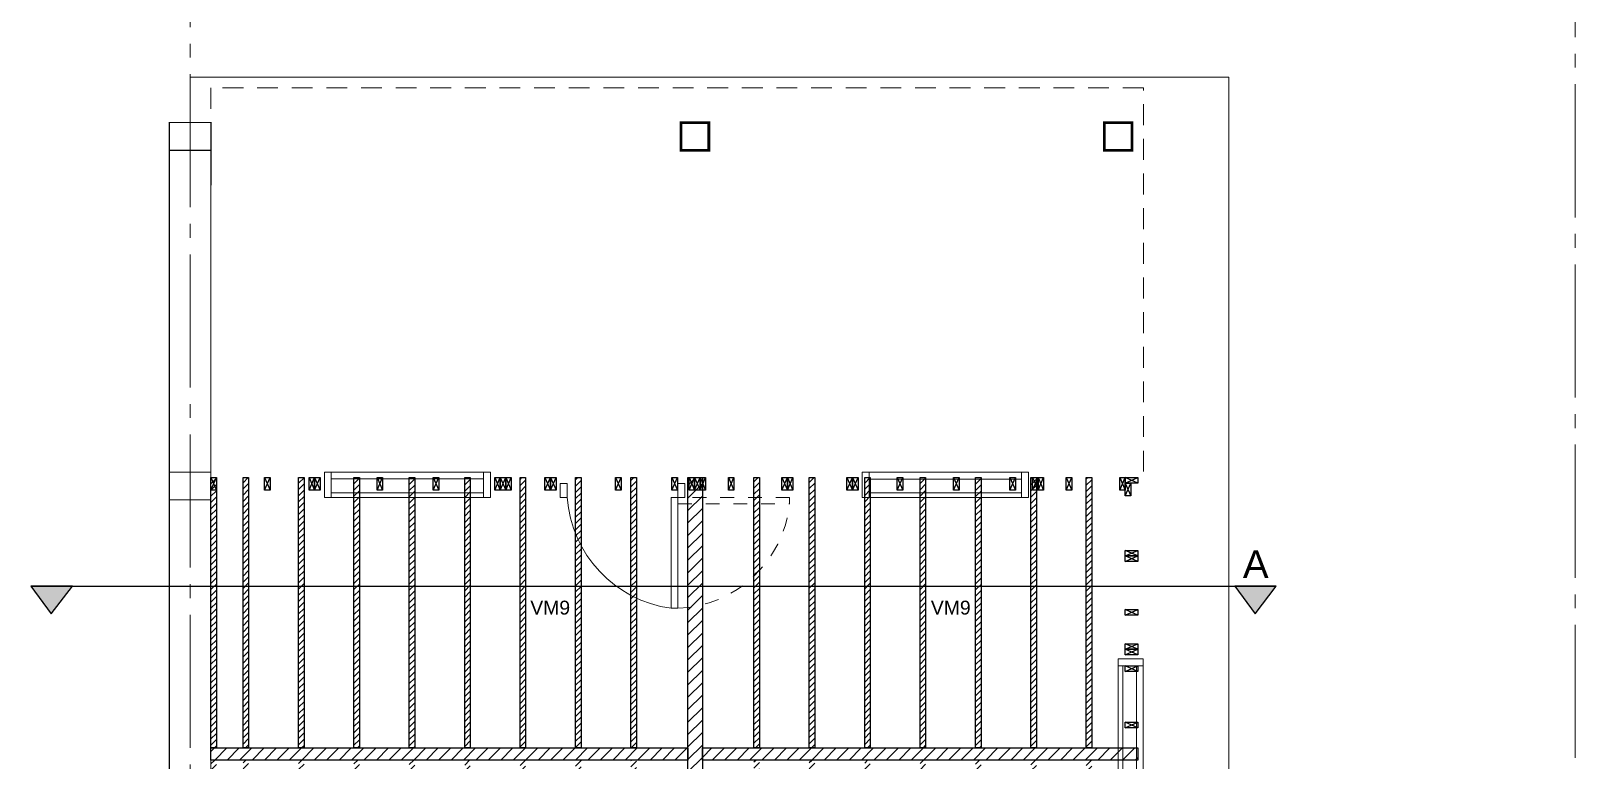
# Model space of a CAD drawing. Header units: millimetres. Extents: x 2924 to 6397, y 1555 to 1704.
# Drawn here: x 6385.49 to 6396.64, y 1626.28 to 1631.54 of the extents above; entities that cross this region are included whole.
import ezdxf

# ---------------------------------------------------------------- set-up
doc = ezdxf.new("R2010")
doc.units = ezdxf.units.MM
for name, pattern in [('ACAD_ISO04W100', [30, 24, -3, 0, -3]), ('CONTINUA', [200, 100, 100]), ('DASHED', [0.75, 0.5, -0.25])]:
    doc.linetypes.add(name, pattern=pattern)
for name, color, linetype in [('EJES', 8, 'Continuous'), ('P0- COLUMNAS HºAº', 7, 'Continuous'), ('P0-CARPINTERIAS', 7, 'Continuous'), ('P0-MAMPOSTERIA LADRILLO', 7, 'Continuous'), ('P0-MUROS', 7, 'Continuous'), ('P0-PANEL', 7, 'Continuous'), ('P0-PROYECCION', 7, 'Continuous'), ('P0-SOLADOS', 7, 'Continuous'), ('PT-MUROS', 7, 'Continuous')]:
    doc.layers.add(name, color=color, linetype=linetype)
doc.styles.get("Standard").update_dxf_attribs({"font": 'arial.ttf'})
pattern_1 = [(45, (3303.21888, 1e-05), (-0.0449012806, 0.0449012806), [])]

# ---------------------------------------------------------------- blocks, each defined once
blk = doc.blocks.new('A$Cebfddf67')
at = {"color": 0}
for points in [[(0, 2.4), (0, 2.44), (0.09, 2.44), (0.09, 2.4), (0, 2.4), (0.09, 2.44), (0.09, 2.4), (0, 2.44)], [(0, 2.013), (0, 2.053), (0.09, 2.053), (0.09, 2.013), (0, 2.013), (0.09, 2.053), (0.09, 2.013), (0, 2.053)], [(0, 1.767), (0, 1.807), (0.09, 1.807), (0.09, 1.767), (0, 1.767), (0.09, 1.807), (0.09, 1.767), (0, 1.807)], [(0, 1.727), (0, 1.767), (0.09, 1.767), (0.09, 1.727), (0, 1.727), (0.09, 1.767), (0.09, 1.727), (0, 1.767)], [(0, 0.427), (0, 0.467), (0.09, 0.467), (0.09, 0.427), (0, 0.427), (0.09, 0.467), (0.09, 0.427), (0, 0.467)], [(0, 0.387), (0, 0.427), (0.09, 0.427), (0.09, 0.387), (0, 0.387), (0.09, 0.427), (0.09, 0.387), (0, 0.427)], [(0, 0), (0, 0.04), (0.09, 0.04), (0.09, 0), (0, 0), (0.09, 0.04), (0.09, 0), (0, 0.04)]]:
    blk.add_lwpolyline(points, dxfattribs=at)
at = {"color": 0, "const_width": 0.0003}
blk.add_lwpolyline([(0.09, 0), (0, 0), (0, 2.44), (0.09, 2.44)], close=True, dxfattribs=at)
at = {"color": 8}
for points in [[(0, 1.607), (0, 1.647), (0.09, 1.647), (0.09, 1.607), (0, 1.607), (0.09, 1.647), (0.09, 1.607), (0, 1.647)], [(0, 1.2), (0, 1.24), (0.09, 1.24), (0.09, 1.2), (0, 1.2), (0.09, 1.24), (0.09, 1.2), (0, 1.24)], [(0, 0.793), (0, 0.833), (0.09, 0.833), (0.09, 0.793), (0, 0.793), (0.09, 0.833), (0.09, 0.793), (0, 0.833)]]:
    blk.add_lwpolyline(points, dxfattribs=at)
blk = doc.blocks.new('A$C12c60659')
at = {"color": 0}
for points in [[(0, 0.523), (0, 0.563), (0.09, 0.563), (0.09, 0.523), (0, 0.523), (0.09, 0.563), (0.09, 0.523), (0, 0.563)], [(0, 0.523), (0.04, 0.523), (0.04, 0.433), (0, 0.433), (0, 0.523), (0.04, 0.433), (0, 0.433), (0.04, 0.523)], [(0, -0.002), (0, 0.038), (0.09, 0.038), (0.09, -0.002), (0, -0.002), (0.09, 0.038), (0.09, -0.002), (0, 0.038)]]:
    blk.add_lwpolyline(points, dxfattribs=at)
at = {"color": 0, "const_width": 0.0003}
blk.add_lwpolyline([(0.09, -0.002), (0, -0.002), (0, 0.563), (0.09, 0.563)], close=True, dxfattribs=at)
blk = doc.blocks.new('A$C57d97152')
at = {"color": 0}
for points in [[(0, 0.09), (0.04, 0.09), (0.04, 0), (0, 0), (0, 0.09), (0.04, 0), (0, 0), (0.04, 0.09)], [(0.387, 0.09), (0.427, 0.09), (0.427, 0), (0.387, 0), (0.387, 0.09), (0.427, 0), (0.387, 0), (0.427, 0.09)], [(0.709, 0.09), (0.749, 0.09), (0.749, 0), (0.709, 0), (0.709, 0.09), (0.749, 0), (0.709, 0), (0.749, 0.09)], [(0.749, 0.09), (0.789, 0.09), (0.789, 0), (0.749, 0), (0.749, 0.09), (0.789, 0), (0.749, 0), (0.789, 0.09)], [(2.049, 0.09), (2.089, 0.09), (2.089, 0), (2.049, 0), (2.049, 0.09), (2.089, 0), (2.049, 0), (2.089, 0.09)], [(2.089, 0.09), (2.129, 0.09), (2.129, 0), (2.089, 0), (2.089, 0.09), (2.129, 0), (2.089, 0), (2.129, 0.09)]]:
    blk.add_lwpolyline(points, dxfattribs=at)
at = {"color": 0, "const_width": 0.0003}
blk.add_lwpolyline([(2.129, 0.09), (0, 0.09), (0, 0), (2.129, 0)], close=True, dxfattribs=at)
at = {"color": 8}
for points in [[(1.2, 0.09), (1.24, 0.09), (1.24, 0), (1.2, 0), (1.2, 0.09), (1.24, 0), (1.2, 0), (1.24, 0.09)], [(1.606, 0.09), (1.646, 0.09), (1.646, 0), (1.606, 0), (1.606, 0.09), (1.646, 0), (1.606, 0), (1.646, 0.09)]]:
    blk.add_lwpolyline(points, dxfattribs=at)
blk = doc.blocks.new('A$Ce5a903bd')
at = {"color": 0}
for points in [[(0, 0.09), (0.04, 0.09), (0.04, 0), (0, 0), (0, 0.09), (0.04, 0), (0, 0), (0.04, 0.09)], [(0.43, 0.09), (0.47, 0.09), (0.47, 0), (0.43, 0), (0.43, 0.09), (0.47, 0), (0.43, 0), (0.47, 0.09)], [(0.47, 0.09), (0.51, 0.09), (0.51, 0), (0.47, 0), (0.47, 0.09), (0.51, 0), (0.47, 0), (0.51, 0.09)], [(1.77, 0.09), (1.81, 0.09), (1.81, 0), (1.77, 0), (1.77, 0.09), (1.81, 0), (1.77, 0), (1.81, 0.09)], [(1.81, 0.09), (1.85, 0.09), (1.85, 0), (1.81, 0), (1.81, 0.09), (1.85, 0), (1.81, 0), (1.85, 0.09)], [(2.013, 0.09), (2.053, 0.09), (2.053, 0), (2.013, 0), (2.013, 0.09), (2.053, 0), (2.013, 0), (2.053, 0.09)], [(2.4, 0.09), (2.44, 0.09), (2.44, 0), (2.4, 0), (2.4, 0.09), (2.44, 0), (2.4, 0), (2.44, 0.09)]]:
    blk.add_lwpolyline(points, dxfattribs=at)
at = {"color": 0, "const_width": 0.0003}
blk.add_lwpolyline([(2.44, 0.09), (0, 0.09), (0, 0), (2.44, 0)], close=True, dxfattribs=at)
at = {"color": 8}
for points in [[(0.793, 0.09), (0.833, 0.09), (0.833, 0), (0.793, 0), (0.793, 0.09), (0.833, 0), (0.793, 0), (0.833, 0.09)], [(1.2, 0.09), (1.24, 0.09), (1.24, 0), (1.2, 0), (1.2, 0.09), (1.24, 0), (1.2, 0), (1.24, 0.09)], [(1.607, 0.09), (1.647, 0.09), (1.647, 0), (1.607, 0), (1.607, 0.09), (1.647, 0), (1.607, 0), (1.647, 0.09)]]:
    blk.add_lwpolyline(points, dxfattribs=at)
blk = doc.blocks.new('A$Ca9f19df0')
at = {"color": 0}
for points in [[(0, 0.09), (0.04, 0.09), (0.04, 0), (0, 0), (0, 0.09), (0.04, 0), (0, 0), (0.04, 0.09)], [(0.283, 0.09), (0.323, 0.09), (0.323, 0), (0.283, 0), (0.283, 0.09), (0.323, 0), (0.283, 0), (0.323, 0.09)], [(0.323, 0.09), (0.363, 0.09), (0.363, 0), (0.323, 0), (0.323, 0.09), (0.363, 0), (0.323, 0), (0.363, 0.09)], [(1.323, 0.09), (1.363, 0.09), (1.363, 0), (1.323, 0), (1.323, 0.09), (1.363, 0), (1.323, 0), (1.363, 0.09)], [(1.363, 0.09), (1.403, 0.09), (1.403, 0), (1.363, 0), (1.363, 0.09), (1.403, 0), (1.363, 0), (1.403, 0.09)], [(1.403, 0.09), (1.443, 0.09), (1.443, 0), (1.403, 0), (1.403, 0.09), (1.443, 0), (1.403, 0), (1.443, 0.09)], [(1.607, 0.09), (1.647, 0.09), (1.647, 0), (1.607, 0), (1.607, 0.09), (1.647, 0), (1.607, 0), (1.647, 0.09)], [(1.993, 0.09), (2.033, 0.09), (2.033, 0), (1.993, 0), (1.993, 0.09), (2.033, 0), (1.993, 0), (2.033, 0.09)]]:
    blk.add_lwpolyline(points, dxfattribs=at)
at = {"color": 0, "const_width": 0.0003}
blk.add_lwpolyline([(2.033, 0.09), (0, 0.09), (0, 0), (2.033, 0)], close=True, dxfattribs=at)
at = {"color": 8}
for points in [[(0.793, 0.09), (0.833, 0.09), (0.833, 0), (0.793, 0), (0.793, 0.09), (0.833, 0), (0.793, 0), (0.833, 0.09)], [(1.2, 0.09), (1.24, 0.09), (1.24, 0), (1.2, 0), (1.2, 0.09), (1.24, 0), (1.2, 0), (1.24, 0.09)]]:
    blk.add_lwpolyline(points, dxfattribs=at)

msp = doc.modelspace()

# ---------------------------------------------------------------- hatches: boundary and pattern name
at = {"layer": 'PT-MUROS'}
h = msp.add_hatch(dxfattribs=at)
h.set_pattern_fill('ANSI31', color=4, scale=0.01)
h.set_pattern_definition([(45, (3303.21888, 0), (-0.0224506403, 0.0224506403), [])])
h.paths.add_polyline_path([(6393.1114, 1628.3211), (6393.1514, 1628.3211), (6393.1514, 1626.3714), (6393.1114, 1626.3714)])
h.paths.add_polyline_path([(6392.7114, 1628.3211), (6392.7514, 1628.3211), (6392.7514, 1626.3714), (6392.7114, 1626.3714)])
h.paths.add_polyline_path([(6392.3114, 1628.3211), (6392.3514, 1628.3211), (6392.3514, 1626.3714), (6392.3114, 1626.3714)])
h.paths.add_polyline_path([(6391.9114, 1628.3211), (6391.9514, 1628.3211), (6391.9514, 1626.3714), (6391.9114, 1626.3714)])
h.paths.add_polyline_path([(6391.5114, 1628.3211), (6391.5514, 1628.3211), (6391.5514, 1626.3714), (6391.5114, 1626.3714)])
h.paths.add_polyline_path([(6391.1114, 1628.3211), (6391.1514, 1628.3211), (6391.1514, 1626.3714), (6391.1114, 1626.3714)])
h.paths.add_polyline_path([(6390.7114, 1628.3211), (6390.7514, 1628.3211), (6390.7514, 1626.3714), (6390.7114, 1626.3714)])
h.paths.add_polyline_path([(6388.6234, 1628.3211), (6388.6634, 1628.3211), (6388.6634, 1626.3714), (6388.6234, 1626.3714)])
h.paths.add_polyline_path([(6389.0234, 1628.3211), (6389.0634, 1628.3211), (6389.0634, 1626.3714), (6389.0234, 1626.3714)])
h.paths.add_polyline_path([(6389.4234, 1628.3211), (6389.4634, 1628.3211), (6389.4634, 1626.3714), (6389.4234, 1626.3714)])
h.paths.add_polyline_path([(6389.8234, 1628.3211), (6389.8634, 1628.3211), (6389.8634, 1626.3714), (6389.8234, 1626.3714)])
h.paths.add_polyline_path([(6387.0234, 1628.3211), (6387.0634, 1628.3211), (6387.0634, 1626.3714), (6387.0234, 1626.3714)])
h.paths.add_polyline_path([(6387.4234, 1628.3211), (6387.4634, 1628.3211), (6387.4634, 1626.3714), (6387.4234, 1626.3714)])
h.paths.add_polyline_path([(6387.8234, 1628.3211), (6387.8634, 1628.3211), (6387.8634, 1626.3714), (6387.8234, 1626.3714)])
h.paths.add_polyline_path([(6388.2234, 1628.3211), (6388.2634, 1628.3211), (6388.2634, 1626.3714), (6388.2234, 1626.3714)])
h.paths.add_polyline_path([(6386.791, 1628.3211), (6386.831, 1628.3211), (6386.831, 1626.3714), (6386.791, 1626.3714)])
h.paths.add_polyline_path([(6387.4234, 1626.2834), (6387.4634, 1626.2834), (6387.4634, 1624.4576), (6387.4234, 1624.4576)])
h.paths.add_polyline_path([(6387.8234, 1626.2834), (6387.8634, 1626.2834), (6387.8634, 1624.4576), (6387.8234, 1624.4576)])
h.paths.add_polyline_path([(6388.2234, 1626.2834), (6388.2634, 1626.2834), (6388.2634, 1624.4576), (6388.2234, 1624.4576)])
h.paths.add_polyline_path([(6388.6234, 1626.2834), (6388.6634, 1626.2834), (6388.6634, 1624.4576), (6388.6234, 1624.4576)])
h.paths.add_polyline_path([(6389.0234, 1626.2834), (6389.0634, 1626.2834), (6389.0634, 1624.4576), (6389.0234, 1624.4576)])
h.paths.add_polyline_path([(6389.4234, 1626.2834), (6389.4634, 1626.2834), (6389.4634, 1624.4576), (6389.4234, 1624.4576)])
h.paths.add_polyline_path([(6389.8234, 1626.2834), (6389.8634, 1626.2834), (6389.8634, 1624.4576), (6389.8234, 1624.4576)])
h.paths.add_polyline_path([(6386.791, 1626.2834), (6386.831, 1626.2834), (6386.831, 1624.4576), (6386.791, 1624.4576)])
h.paths.add_polyline_path([(6387.0234, 1626.2834), (6387.0634, 1626.2834), (6387.0634, 1624.4576), (6387.0234, 1624.4576)])
h.paths.add_polyline_path([(6388.6234, 1624.3696), (6388.6634, 1624.3696), (6388.6634, 1622.3839), (6388.6234, 1622.3839)])
h.paths.add_polyline_path([(6389.0234, 1624.3696), (6389.0634, 1624.3696), (6389.0634, 1622.3839), (6389.0234, 1622.3839)])
h.paths.add_polyline_path([(6389.4234, 1624.3696), (6389.4634, 1624.3696), (6389.4634, 1622.3839), (6389.4234, 1622.3839)])
h.paths.add_polyline_path([(6389.8234, 1624.3696), (6389.8634, 1624.3696), (6389.8634, 1622.3839), (6389.8234, 1622.3839)])
h.paths.add_polyline_path([(6387.8234, 1624.3696), (6387.8634, 1624.3696), (6387.8634, 1622.1761), (6387.8234, 1622.1761)])
h.paths.add_polyline_path([(6388.2234, 1624.3696), (6388.2634, 1624.3696), (6388.2634, 1622.1761), (6388.2234, 1622.1761)])
h.paths.add_polyline_path([(6386.791, 1624.3696), (6386.831, 1624.3696), (6386.8311, 1622.1761), (6386.7911, 1622.1761)])
h.paths.add_polyline_path([(6387.0234, 1624.3696), (6387.0634, 1624.3696), (6387.0634, 1622.1761), (6387.0234, 1622.1761)])
h.paths.add_polyline_path([(6387.4234, 1624.3696), (6387.4634, 1624.3696), (6387.4634, 1622.1761), (6387.4234, 1622.1761)])
h.paths.add_polyline_path([(6389.8235, 1622.2959), (6389.8635, 1622.2959), (6389.8635, 1621.1516), (6389.8235, 1621.1516)])
h.paths.add_polyline_path([(6388.6235, 1622.2959), (6388.6635, 1622.2959), (6388.6635, 1621.1516), (6388.6235, 1621.1516)])
h.paths.add_polyline_path([(6389.0235, 1622.2959), (6389.0635, 1622.2959), (6389.0635, 1621.1516), (6389.0235, 1621.1516)])
h.paths.add_polyline_path([(6389.4235, 1622.2959), (6389.4635, 1622.2959), (6389.4635, 1621.1516), (6389.4235, 1621.1516)])
h.paths.add_polyline_path([(6388.4408, 1622.2959), (6388.4808, 1622.2959), (6388.4808, 1621.1516), (6388.4408, 1621.1516)])
h.paths.add_polyline_path([(6391.9115, 1622.2959), (6391.9515, 1622.2959), (6391.9515, 1620.3461), (6391.9115, 1620.3461)])
h.paths.add_polyline_path([(6391.5115, 1622.2959), (6391.5515, 1622.2959), (6391.5515, 1620.3461), (6391.5115, 1620.3461)])
h.paths.add_polyline_path([(6391.1115, 1622.2959), (6391.1515, 1622.2959), (6391.1515, 1620.3461), (6391.1115, 1620.3461)])
h.paths.add_polyline_path([(6390.7115, 1622.2959), (6390.7515, 1622.2959), (6390.7515, 1620.3461), (6390.7115, 1620.3461)])
h.paths.add_polyline_path([(6392.7115, 1622.2959), (6392.7515, 1622.2959), (6392.7515, 1620.3461), (6392.7115, 1620.3461)])
h.paths.add_polyline_path([(6392.3115, 1622.2959), (6392.3515, 1622.2959), (6392.3515, 1620.3461), (6392.3115, 1620.3461)])
h.paths.add_polyline_path([(6393.1115, 1622.2959), (6393.1515, 1622.2959), (6393.1515, 1620.3461), (6393.1115, 1620.3461)])
h.paths.add_polyline_path([(6393.1114, 1624.3696), (6393.1514, 1624.3696), (6393.1514, 1622.3839), (6393.1114, 1622.3839)])
h.paths.add_polyline_path([(6390.7114, 1624.3696), (6390.7514, 1624.3696), (6390.7514, 1622.3838), (6390.7114, 1622.3838)])
h.paths.add_polyline_path([(6391.1114, 1624.3696), (6391.1514, 1624.3696), (6391.1514, 1622.3838), (6391.1114, 1622.3838)])
h.paths.add_polyline_path([(6391.5114, 1624.3696), (6391.5514, 1624.3696), (6391.5514, 1622.3838), (6391.5114, 1622.3838)])
h.paths.add_polyline_path([(6391.9114, 1624.3696), (6391.9514, 1624.3696), (6391.9514, 1622.3839), (6391.9114, 1622.3839)])
h.paths.add_polyline_path([(6392.3114, 1624.3696), (6392.3514, 1624.3696), (6392.3514, 1622.3839), (6392.3114, 1622.3839)])
h.paths.add_polyline_path([(6392.7114, 1624.3696), (6392.7514, 1624.3696), (6392.7514, 1622.3839), (6392.7114, 1622.3839)])
h.paths.add_polyline_path([(6393.1114, 1626.2834), (6393.1514, 1626.2834), (6393.1514, 1624.4576), (6393.1114, 1624.4576)])
h.paths.add_polyline_path([(6390.7114, 1626.2834), (6390.7514, 1626.2834), (6390.7514, 1624.4576), (6390.7114, 1624.4576)])
h.paths.add_polyline_path([(6391.1114, 1626.2834), (6391.1514, 1626.2834), (6391.1514, 1624.4576), (6391.1114, 1624.4576)])
h.paths.add_polyline_path([(6391.5114, 1626.2834), (6391.5514, 1626.2834), (6391.5514, 1624.4576), (6391.5114, 1624.4576)])
h.paths.add_polyline_path([(6391.9114, 1626.2834), (6391.9514, 1626.2834), (6391.9514, 1624.4576), (6391.9114, 1624.4576)])
h.paths.add_polyline_path([(6392.3114, 1626.2834), (6392.3514, 1626.2834), (6392.3514, 1624.4576), (6392.3114, 1624.4576)])
h.paths.add_polyline_path([(6392.7114, 1626.2834), (6392.7514, 1626.2834), (6392.7514, 1624.4576), (6392.7114, 1624.4576)])
h = msp.add_hatch(dxfattribs=at)
h.set_pattern_fill('ANSI31', color=2, scale=0.02)
h.set_pattern_definition(pattern_1)
h.paths.add_polyline_path([(6390.2354, 1628.3211), (6390.3394, 1628.3211), (6390.3394, 1620.4361), (6390.2354, 1620.4361)])
at = {"layer": 'PT-MUROS', "true_color": 0xcc2427}
h = msp.add_hatch(color=242, dxfattribs=at)
h.dxf.hatch_style = 1
h.paths.add_polyline_path([(6385.6379, 1627.3393), (6385.791, 1627.5393), (6385.491, 1627.5393)])
h.paths.add_polyline_path([(6394.3302, 1627.3393), (6394.4833, 1627.5393), (6394.1833, 1627.5393)])
at = {"layer": 'PT-MUROS'}
h = msp.add_hatch(dxfattribs=at)
h.set_pattern_fill('ANSI31', color=3, scale=0.02)
h.set_pattern_definition(pattern_1)
h.paths.add_polyline_path([(6386.791, 1626.3714), (6390.2354, 1626.3714), (6390.2354, 1626.2834), (6386.791, 1626.2834)])
h = msp.add_hatch(dxfattribs=at)
h.set_pattern_fill('ANSI31', color=3, scale=0.02)
h.set_pattern_definition(pattern_1)
h.paths.add_polyline_path([(6390.3394, 1626.3714), (6393.4833, 1626.3714), (6393.4833, 1626.2834), (6390.3394, 1626.2834)])

# ---------------------------------------------------------------- linework, layer by layer
at = {"layer": 'EJES', "color": 8, "linetype": 'ACAD_ISO04W100', "lineweight": 0, "ltscale": 0.04}
for points in [[(6386.641, 1644.2319), (6386.641, 1611.8279)], [(6396.641, 1644.1592), (6396.641, 1611.8279)]]:
    msp.add_lwpolyline(points, dxfattribs=at)
at = {"layer": 'P0- COLUMNAS HºAº', "color": 8, "lineweight": 0, "const_width": 0.008}
for points in [[(6386.491, 1630.8831), (6386.791, 1630.8831), (6386.791, 1630.6831), (6386.491, 1630.6831)], [(6386.491, 1628.3606), (6386.791, 1628.3606), (6386.791, 1628.1606), (6386.491, 1628.1606)]]:
    msp.add_lwpolyline(points, close=True, dxfattribs=at)
at = {"layer": 'P0-CARPINTERIAS', "color": 8, "linetype": 'CONTINUA', "lineweight": 0}
for points in [[(6387.61, 1628.3606), (6388.81, 1628.3606), (6388.81, 1628.1786), (6387.61, 1628.1786), (6387.61, 1628.3606), (6387.66, 1628.3606), (6387.66, 1628.1786), (6388.76, 1628.1786), (6388.76, 1628.3607), (6388.76, 1628.3126), (6387.66, 1628.3126), (6387.66, 1628.2126), (6388.76, 1628.2126)], [(6392.6933, 1628.3605), (6391.4933, 1628.3605), (6391.4933, 1628.1785), (6392.6933, 1628.1786), (6392.6933, 1628.3605), (6392.6433, 1628.3605), (6392.6433, 1628.1785), (6391.5433, 1628.1785), (6391.5433, 1628.3605), (6391.5433, 1628.3105), (6392.6433, 1628.3105), (6392.6433, 1628.2105), (6391.5433, 1628.2105)], [(6393.5227, 1625.8128), (6393.5227, 1627.0128), (6393.3407, 1627.0128), (6393.3407, 1625.8128), (6393.5227, 1625.8128), (6393.5227, 1625.8628), (6393.3407, 1625.8628), (6393.3407, 1626.9628), (6393.5227, 1626.9628), (6393.4747, 1626.9628), (6393.4747, 1625.8628), (6393.3747, 1625.8628), (6393.3747, 1626.9628)]]:
    msp.add_lwpolyline(points, dxfattribs=at)
msp.add_lwpolyline([(6390.1134, 1627.3786), (6390.1633, 1627.3786), (6390.1633, 1628.2786), (6390.2133, 1628.2786), (6390.2133, 1628.1786), (6390.1133, 1628.1786), (6390.1134, 1627.3786, -0.3543373), (6389.3633, 1628.1786), (6389.3633, 1628.2786), (6389.3133, 1628.2786), (6389.3133, 1628.1786), (6389.3633, 1628.1786)], format="xyb", dxfattribs=at)
at = {"layer": 'P0-MAMPOSTERIA LADRILLO', "color": 8, "lineweight": 0, "const_width": 0.008}
for points in [[(6386.7908, 1628.3606), (6386.4908, 1628.3606), (6386.4909, 1630.8831), (6386.7912, 1630.8831)], [(6386.491, 1618.5216), (6386.491, 1628.3606), (6386.791, 1628.3606), (6386.791, 1618.5216)]]:
    msp.add_lwpolyline(points, close=True, dxfattribs=at)
at = {"layer": 'P0-MUROS', "color": 8, "lineweight": 0, "const_width": 0.02}
for points in [[(6390.3859, 1630.8831), (6390.3859, 1630.6831), (6390.1859, 1630.6831), (6390.1859, 1630.8831)], [(6393.4418, 1630.8831), (6393.4418, 1630.6831), (6393.2418, 1630.6831), (6393.2418, 1630.8831)]]:
    msp.add_lwpolyline(points, close=True, dxfattribs=at)
at = {"layer": 'P0-MUROS', "color": 8, "linetype": 'DASHED', "lineweight": 0, "ltscale": 0.2}
msp.add_lwpolyline([(6390.1633, 1628.1786), (6390.1633, 1628.1315), (6390.9689, 1628.1315), (6390.9689, 1628.1786)], close=True, dxfattribs=at)
msp.add_lwpolyline([(6390.1633, 1627.3786, 0.3723895), (6390.9689, 1628.1315, -1.4940376)], format="xyb", dxfattribs=at)
at = {"layer": 'P0-PROYECCION', "color": 8, "linetype": 'DASHED', "lineweight": 0, "ltscale": 0.3}
msp.add_lwpolyline([(6393.525, 1628.3646), (6393.525, 1631.1331), (6386.791, 1631.1331), (6386.791, 1630.8831)], dxfattribs=at)
at = {"layer": 'P0-SOLADOS', "color": 8, "lineweight": 0}
msp.add_lwpolyline([(6386.6411, 1631.0331), (6386.6409, 1631.2106), (6394.1418, 1631.2106), (6394.1418, 1614.1716), (6396.641, 1614.1716)], dxfattribs=at)
at = {"layer": 'PT-MUROS', "color": 4}
for points in [[(6386.791, 1628.3211), (6386.831, 1628.3211), (6386.831, 1626.3714), (6386.791, 1626.3714)], [(6387.0234, 1628.3211), (6387.0634, 1628.3211), (6387.0634, 1626.3714), (6387.0234, 1626.3714)], [(6387.4234, 1628.3211), (6387.4634, 1628.3211), (6387.4634, 1626.3714), (6387.4234, 1626.3714)], [(6387.8234, 1628.3211), (6387.8634, 1628.3211), (6387.8634, 1626.3714), (6387.8234, 1626.3714)], [(6388.2234, 1628.3211), (6388.2634, 1628.3211), (6388.2634, 1626.3714), (6388.2234, 1626.3714)], [(6388.6234, 1628.3211), (6388.6634, 1628.3211), (6388.6634, 1626.3714), (6388.6234, 1626.3714)], [(6389.0234, 1628.3211), (6389.0634, 1628.3211), (6389.0634, 1626.3714), (6389.0234, 1626.3714)], [(6389.4234, 1628.3211), (6389.4634, 1628.3211), (6389.4634, 1626.3714), (6389.4234, 1626.3714)], [(6389.8234, 1628.3211), (6389.8634, 1628.3211), (6389.8634, 1626.3714), (6389.8234, 1626.3714)], [(6390.7114, 1628.3211), (6390.7514, 1628.3211), (6390.7514, 1626.3714), (6390.7114, 1626.3714)], [(6391.1114, 1628.3211), (6391.1514, 1628.3211), (6391.1514, 1626.3714), (6391.1114, 1626.3714)], [(6391.5114, 1628.3211), (6391.5514, 1628.3211), (6391.5514, 1626.3714), (6391.5114, 1626.3714)], [(6391.9114, 1628.3211), (6391.9514, 1628.3211), (6391.9514, 1626.3714), (6391.9114, 1626.3714)], [(6392.3114, 1628.3211), (6392.3514, 1628.3211), (6392.3514, 1626.3714), (6392.3114, 1626.3714)], [(6392.7114, 1628.3211), (6392.7514, 1628.3211), (6392.7514, 1626.3714), (6392.7114, 1626.3714)], [(6393.1114, 1628.3211), (6393.1514, 1628.3211), (6393.1514, 1626.3714), (6393.1114, 1626.3714)]]:
    msp.add_lwpolyline(points, close=True, dxfattribs=at)
at = {"layer": 'PT-MUROS', "color": 2}
msp.add_lwpolyline([(6390.2354, 1628.3211), (6390.3394, 1628.3211), (6390.3394, 1620.4361), (6390.2354, 1620.4361)], close=True, dxfattribs=at)
at = {"layer": 'PT-MUROS'}
for points in [[(6385.491, 1627.5393), (6394.4833, 1627.5393)], [(6385.6379, 1627.3393), (6385.791, 1627.5393), (6385.491, 1627.5393), (6385.6379, 1627.3393)], [(6394.3302, 1627.3393), (6394.4833, 1627.5393), (6394.1833, 1627.5393), (6394.3302, 1627.3393)]]:
    msp.add_lwpolyline(points, dxfattribs=at)
at = {"layer": 'PT-MUROS', "color": 3}
for points in [[(6386.791, 1626.3714), (6390.2354, 1626.3714), (6390.2354, 1626.2834), (6386.791, 1626.2834)], [(6390.3394, 1626.3714), (6393.4833, 1626.3714), (6393.4833, 1626.2834), (6390.3394, 1626.2834)]]:
    msp.add_lwpolyline(points, close=True, dxfattribs=at)

# ---------------------------------------------------------------- block references
at = {"layer": 'P0-PANEL', "color": 8, "lineweight": 0}
for name, p in [('A$C57d97152', (6386.7908, 1628.2311)), ('A$Ca9f19df0', (6388.92, 1628.2311)), ('A$Ce5a903bd', (6390.9533, 1628.2311)), ('A$C12c60659', (6393.3933, 1627.7581)), ('A$Cebfddf67', (6393.3933, 1625.3161))]:
    msp.add_blockref(name, p, dxfattribs=at)

# ---------------------------------------------------------------- texts
at = {"layer": 'PT-MUROS', "color": 7, "insert": (6394.2419, 1627.7969), "char_height": 0.2, "attachment_point": 1}
msp.add_mtext_dynamic_manual_height_columns('A', width=0.110478, gutter_width=12.5, heights=[0], dxfattribs=at)
at = {"layer": 'PT-MUROS', "color": 4, "char_height": 0.1, "attachment_point": 1}
for insert in [(6389.0972, 1627.4335), (6391.9894, 1627.4335)]:
    msp.add_mtext_dynamic_manual_height_columns('VM9', width=0.308735, gutter_width=12.5, heights=[0], dxfattribs=dict(at, insert=insert))

doc.saveas('drawing.dxf')
